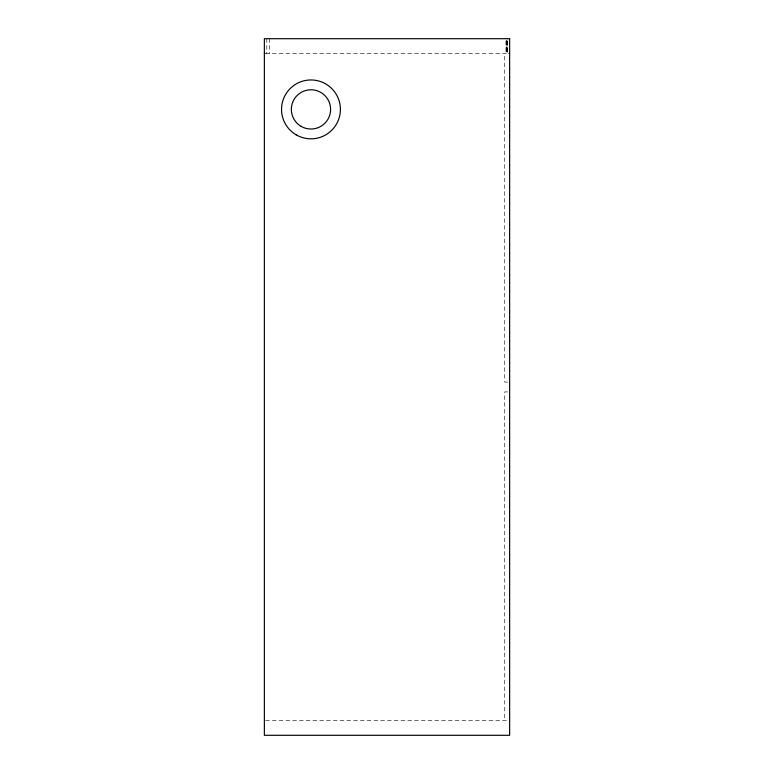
<?xml version="1.0" encoding="UTF-8"?>
<svg xmlns="http://www.w3.org/2000/svg" width="774" height="774" viewBox="0 0 774 774"><rect width="100%" height="100%" fill="white"/><g stroke="black" fill="none" stroke-linecap="round" stroke-linejoin="round"><path stroke-width="0.58" stroke-dasharray="3.87 2.9" d="M507.183 40.799L507.173 53.416L507.193 38.7M506.032 46.063L507.193 46.063M265.569 53.416L508.431 53.416M507.676 382.095L504.735 382.095L504.735 53.416M507.676 391.905L504.735 391.905L504.735 720.584M265.569 720.584L508.431 720.584M507.338 40.964L507.338 53.416M506.912 40.964L507.009 53.416M506.796 40.964L506.796 53.416M506.67 40.964L506.67 53.416M506.525 40.964L506.525 53.416M506.37 40.964L506.37 53.416M506.206 40.964L506.206 53.416M506.032 40.799L506.032 53.416M269.526 38.7L269.526 53.416M266.807 38.7L266.807 53.416"/><path stroke-width="1.16" d="M264.36 53.416L265.076 53.416M508.982 53.416L509.621 53.416M509.64 38.7L264.36 38.7L264.36 735.3L509.64 735.3L509.64 38.7M301.163 126.385A19.621 19.621 0 0 0 330.595 109.395A19.621 19.621 0 0 0 301.163 92.396A19.621 19.621 0 0 0 301.163 126.385M296.181 134.84A29.431 29.431 0 0 0 340.405 109.473A29.431 29.431 0 0 0 296.326 83.863A29.431 29.431 0 0 0 296.181 134.84"/></g></svg>
